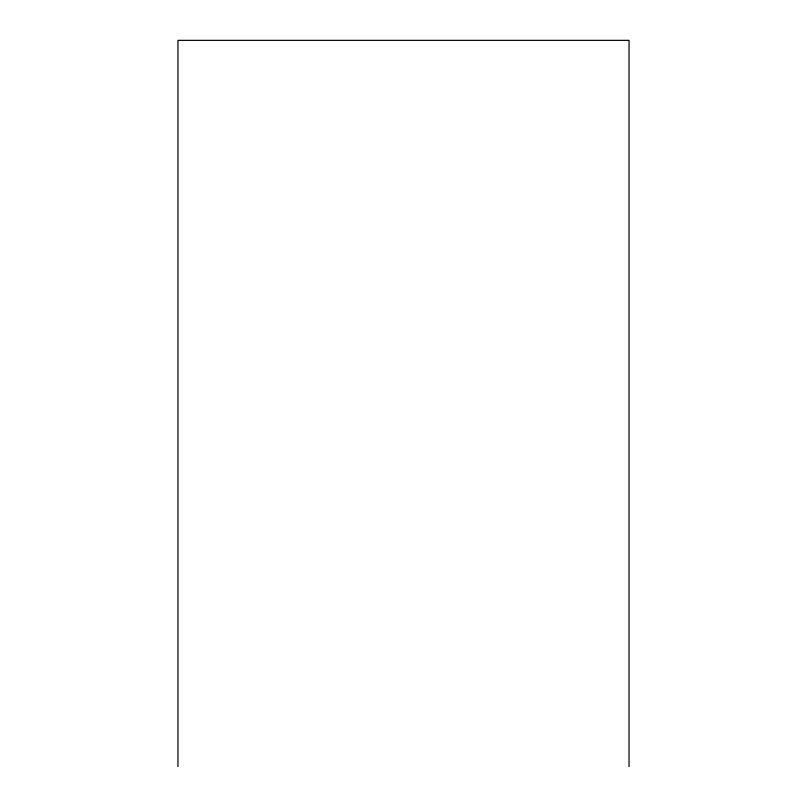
<?xml version="1.0" encoding="UTF-8"?>
<svg xmlns="http://www.w3.org/2000/svg" width="807" height="807" viewBox="0 0 807 807"><rect width="100%" height="100%" fill="white"/><g stroke="black" fill="none" stroke-linecap="round" stroke-linejoin="round"><path stroke-width="1.21" d="M629.046 766.65L629.046 40.35L177.954 40.35L177.954 766.65"/></g></svg>
